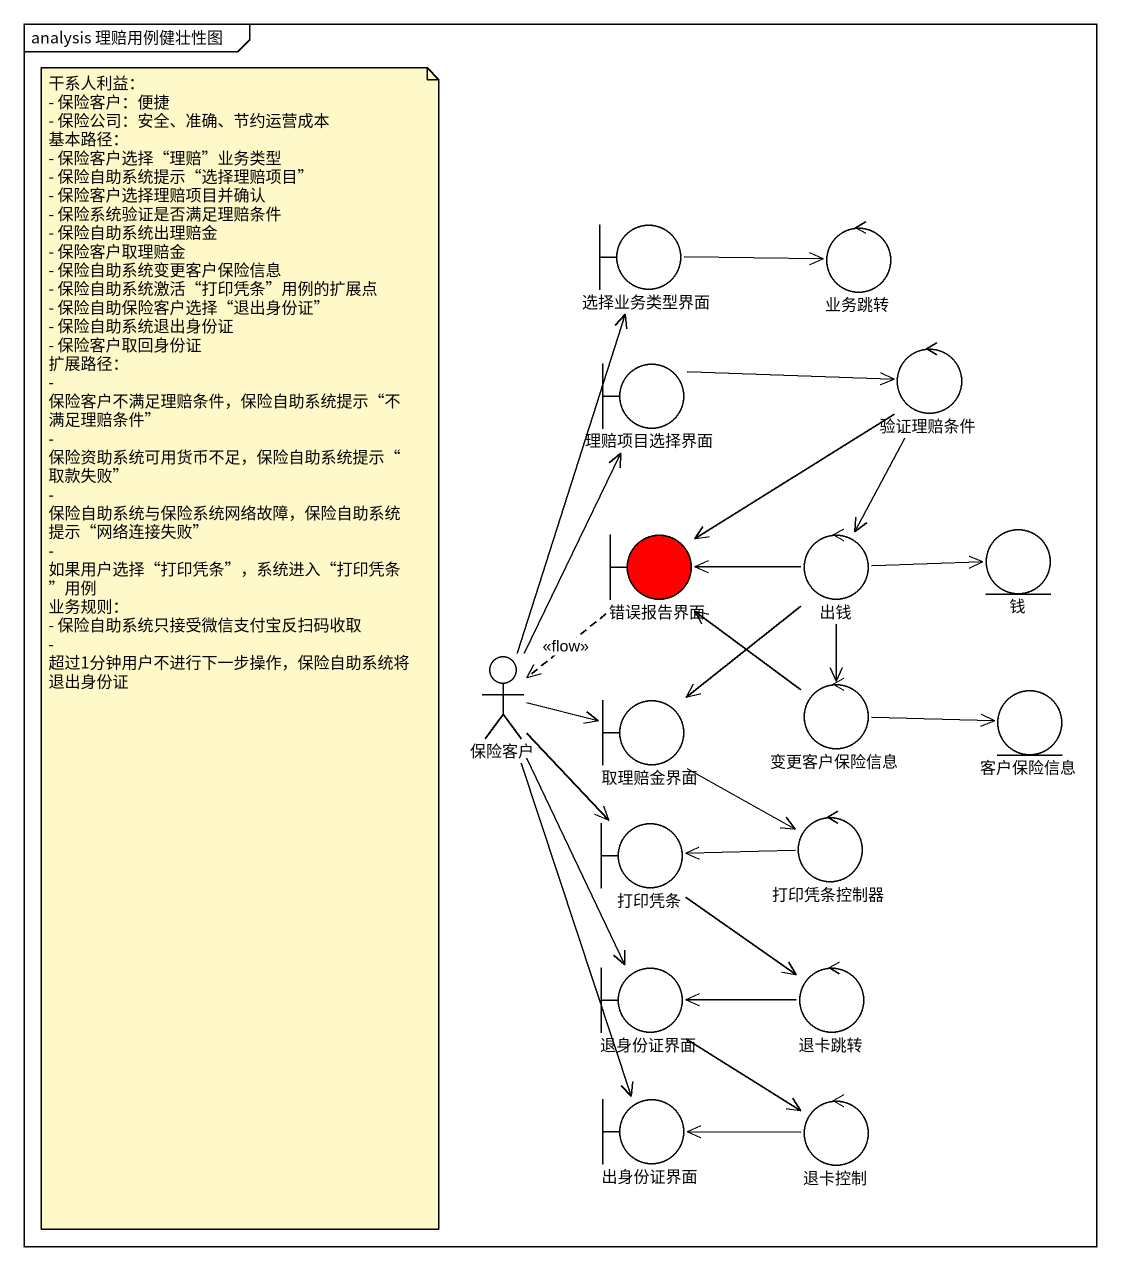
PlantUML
@startuml
mainframe analysis 理赔用例健壮性图
boundary 选择业务类型界面
control 业务跳转
boundary 理赔项目选择界面
control 验证理赔条件
boundary 错误报告界面 #FF0000
control 出钱
entity 钱
actor 保险客户
boundary 取理赔金界面
control 变更客户保险信息
entity 客户保险信息
boundary 打印凭条
control 打印凭条控制器
boundary 退身份证界面
control 退卡跳转
boundary 出身份证界面
control 退卡控制
选择业务类型界面 -right-> 业务跳转
理赔项目选择界面 -right-> 验证理赔条件
验证理赔条件 --> 错误报告界面
验证理赔条件 --> 出钱
错误报告界面 ..> 保险客户 : <<flow>>
出钱 -left-> 错误报告界面
出钱 -right-> 钱
出钱 --> 取理赔金界面
出钱 --> 变更客户保险信息
保险客户 -up-> 选择业务类型界面
保险客户 -up-> 理赔项目选择界面
保险客户 -right-> 取理赔金界面
保险客户 --> 打印凭条
保险客户 --> 退身份证界面
保险客户 --> 出身份证界面
取理赔金界面 --> 打印凭条控制器
变更客户保险信息 -up-> 错误报告界面
变更客户保险信息 -right-> 客户保险信息
打印凭条 --> 退卡跳转
打印凭条控制器 -left-> 打印凭条
退身份证界面 --> 退卡控制
退卡跳转 -left-> 退身份证界面
退卡控制 -left-> 出身份证界面
note as N1
  干系人利益：
  - 保险客户：便捷
  - 保险公司：安全、准确、节约运营成本
  基本路径：
  - 保险客户选择“理赔”业务类型
  - 保险自助系统提示“选择理赔项目”
  - 保险客户选择理赔项目并确认
  - 保险系统验证是否满足理赔条件
  - 保险自助系统出理赔金
  - 保险客户取理赔金
  - 保险自助系统变更客户保险信息
  - 保险自助系统激活“打印凭条”用例的扩展点
  - 保险自助保险客户选择“退出身份证”
  - 保险自助系统退出身份证
  - 保险客户取回身份证
  扩展路径：
  - 保险客户不满足理赔条件，保险自助系统提示“不满足理赔条件”
  - 保险资助系统可用货币不足，保险自助系统提示“取款失败”
  - 保险自助系统与保险系统网络故障，保险自助系统提示“网络连接失败”
  - 如果用户选择“打印凭条”，系统进入“打印凭条”用例
  业务规则：
  - 保险自助系统只接受微信支付宝反扫码收取
  - 超过1分钟用户不进行下一步操作，保险自助系统将退出身份证
end note
@enduml
